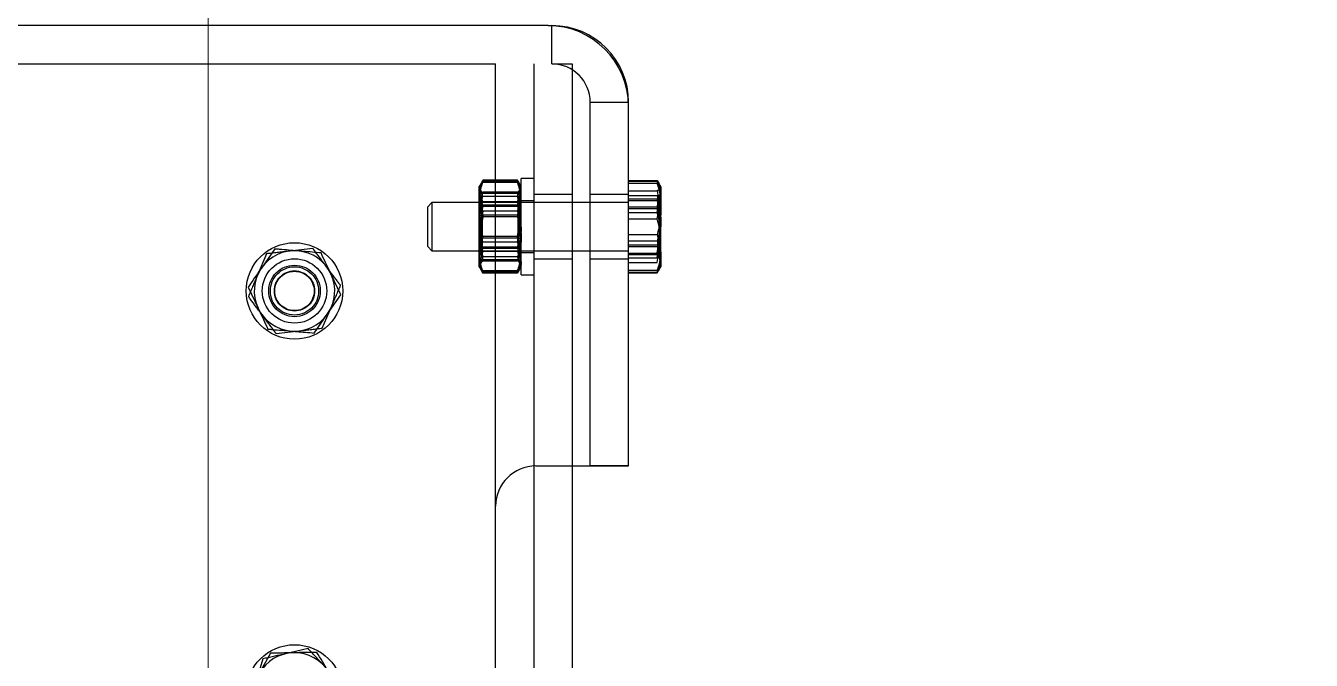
# Model space of a CAD drawing. Header units: metres. Extents: x 0 to 63075, y 0 to 44550.
# Drawn here: x 14179 to 14338.7, y 29025.3 to 29104.2 of the extents above; entities that cross this region are included whole.
import ezdxf

# ---------------------------------------------------------------- set-up
doc = ezdxf.new("R2010")
doc.units = ezdxf.units.M
doc.header["$LTSCALE"] = 75
for name, pattern in [('CENTER2', [28.575, 19.05, -3.175, 3.175, -3.175]), ('CENTERX2', [101.6, 63.5, -12.7, 12.7, -12.7]), ('HIDDEN2', [4.7625, 3.175, -1.5875])]:
    doc.linetypes.add(name, pattern=pattern)
for name, color, linetype in [('SC1', 7, 'CENTER2'), ('SDM', 7, 'Continuous'), ('SL1', 8, 'Continuous'), ('SL4', 4, 'Continuous'), ('ST1', 7, 'HIDDEN2')]:
    doc.layers.add(name, color=color, linetype=linetype)

# ---------------------------------------------------------------- blocks, each defined once
blk = doc.blocks.new('A$Ca548c4ee')
at = {"layer": 'SL1'}
for radius, start, end in [(1821.5, 111.63329, 68.36671), (1758, 110.23354, 69.76646), (1758, 110.23433, 69.76567), (1750, 110.33011, 69.66989)]:
    blk.add_arc((5942.12, 7584.47), radius, start, end, dxfattribs=at)
blk = doc.blocks.new('A$Ca53c419a')
at = {"layer": 'SL4'}
for p, q in [((4674.48, 209.24), (4674.48, 492.76)), ((4641.96, 246.51), (4639.35, 245.29)), ((4596.41, 243.75), (4593.88, 245.14)), ((4646.7, 243.21), (4644.33, 244.86)), ((4636.25, 238.31), (4638.62, 236.66)), ((4640.99, 235.01), (4643.6, 236.23)), ((4459.48, 215.76), (4614.72, 215.76)), ((4619.72, 210.76), (4619.72, 199.24)), ((4674.46, 208.76), (4674.48, 208.76)), ((4619.72, 206.23), (3669.71, 206.23)), ((4619.71, 204), (4619.72, 204)), ((4619.71, 199.24), (4619.71, 204)), ((4619.71, 199.24), (4664.95, 199.24)), ((4619.72, 199.24), (4664.48, 199.24)), ((4643.72, 199.24), (4643.72, 195.68)), ((4643.74, 199.24), (4643.74, 195.68)), ((4643.83, 199.24), (4643.83, 195.68)), ((4644.06, 199.24), (4644.06, 195.68)), ((4648.5, 199.24), (4648.5, 195.68)), ((4653.92, 199.24), (4653.92, 195.68)), ((4654.89, 199.24), (4654.89, 195.68)), ((4655.12, 199.24), (4655.12, 195.68)), ((4655.21, 199.24), (4655.21, 195.68)), ((4655.23, 199.24), (4655.23, 195.68)), ((4664.95, 199.25), (4664.95, 199.24)), ((4643.9, 195.64), (4643.74, 195.68)), ((4644.03, 195.64), (4643.83, 195.68)), ((4643.83, 195.68), (4644.24, 195.43)), ((4644.22, 195.38), (4644.4, 195.28)), ((4644.4, 195.28), (4644.47, 195.24)), ((4648.5, 195.68), (4646.28, 195.24)), ((4646.28, 195.24), (4651.21, 195.24)), ((4653.92, 195.68), (4651.21, 195.24)), ((4654.4, 195.24), (4651.21, 195.24)), ((4654.47, 195.24), (4654.73, 195.38)), ((4654.73, 195.38), (4654.91, 195.49)), ((4654.91, 195.49), (4655.01, 195.55)), ((4655.12, 195.68), (4654.98, 195.57))]:
    blk.add_line(p, q, dxfattribs=at)
for centre, radius, start, end in [((4591.48, 240.76), 5, 1.2029, 61.2029), ((4641.48, 240.76), 5, 115.1373, 175.1373), ((4641.48, 240.76), 5, 55.1373, 115.1373), ((4641.48, 240.76), 5, 355.1373, 55.1373), ((4591.48, 240.76), 5, 301.2029, 1.2029), ((4641.48, 240.76), 5, 175.1373, 235.1373), ((4641.48, 240.76), 5, 295.1373, 355.1373), ((4641.48, 240.76), 5, 235.1373, 295.1373), ((4614.72, 210.76), 5, 0, 90), ((4664.48, 209.24), 10, 270, 0), ((4664.95, 208.76), 9.53, 270, 0)]:
    blk.add_arc(centre, radius, start, end, dxfattribs=at)
for points, knots in [([(4644.33, 244.86), (4644.28, 244.9), (4643.48, 245.46), (4642.69, 246.01), (4641.96, 246.51)], [0, 0, 0, 0, 0.070201, 1, 1, 1, 1]), ([(4639.35, 245.29), (4639.29, 245.26), (4638.41, 244.84), (4637.54, 244.44), (4636.74, 244.06)], [0, 0, 0, 0, 0.070201, 1, 1, 1, 1]), ([(4596.47, 240.86), (4596.46, 241.64), (4596.44, 242.61), (4596.42, 243.55), (4596.41, 243.75)], [0, 0, 0, 0, 0.788999, 1, 1, 1, 1]), ([(4636.74, 244.06), (4636.72, 243.86), (4636.64, 242.93), (4636.56, 241.95), (4636.49, 241.18)], [0, 0, 0, 0, 0.211001, 1, 1, 1, 1]), ([(4646.46, 240.34), (4646.52, 241.1), (4646.61, 242.08), (4646.68, 243.01), (4646.7, 243.21)], [0, 0, 0, 0, 0.7889992, 1, 1, 1, 1]), ([(4596.53, 237.98), (4596.52, 238.71), (4596.5, 239.66), (4596.48, 240.64), (4596.47, 240.86)], [0, 0, 0, 0, 0.768151, 1, 1, 1, 1]), ([(4636.49, 241.18), (4636.47, 240.96), (4636.39, 239.98), (4636.31, 239.04), (4636.25, 238.31)], [0, 0, 0, 0, 0.231849, 1, 1, 1, 1]), ([(4646.21, 237.46), (4646.27, 238.19), (4646.36, 239.14), (4646.44, 240.11), (4646.46, 240.34)], [0, 0, 0, 0, 0.7681507, 1, 1, 1, 1]), ([(4594.07, 236.48), (4594.12, 236.52), (4594.96, 237.02), (4595.77, 237.52), (4596.53, 237.98)], [0, 0, 0, 0, 0.070201, 1, 1, 1, 1]), ([(4638.62, 236.66), (4638.67, 236.62), (4639.47, 236.06), (4640.26, 235.51), (4640.99, 235.01)], [0, 0, 0, 0, 0.070201, 1, 1, 1, 1]), ([(4643.6, 236.23), (4643.66, 236.26), (4644.54, 236.68), (4645.41, 237.08), (4646.21, 237.46)], [0, 0, 0, 0, 0.0702006, 1, 1, 1, 1]), ([(4646.28, 195.24), (4646.23, 195.24), (4645.48, 195.24), (4644.74, 195.47), (4644.06, 195.68)], [0, 0, 0, 0, 0.070201, 1, 1, 1, 1]), ([(4651.21, 195.24), (4651.15, 195.24), (4650.23, 195.24), (4649.34, 195.47), (4648.5, 195.68)], [0, 0, 0, 0, 0.070201, 1, 1, 1, 1]), ([(4654.4, 195.24), (4654.37, 195.24), (4654.2, 195.26), (4654.04, 195.5), (4653.92, 195.68)], [0, 0, 0, 0, 0.231849, 1, 1, 1, 1]), ([(4654.89, 195.68), (4654.86, 195.63), (4654.7, 195.37), (4654.53, 195.29), (4654.4, 195.24)], [0, 0, 0, 0, 0.211001, 1, 1, 1, 1])]:
    blk.add_open_spline(points, degree=3, knots=knots, dxfattribs=at)
at = {"layer": 'ST1'}
for p, q in [((4669.71, 493.24), (4669.71, 208.76)), ((4669.71, 281.23), (4669.71, 215.76)), ((4595.71, 244.69), (4592.95, 245.54)), ((4646.1, 244.22), (4643.45, 245.36)), ((4636.17, 243.04), (4636.51, 240.17)), ((4596.99, 239.06), (4596.35, 241.87)), ((4646.78, 238.48), (4646.44, 241.35)), ((4636.85, 237.3), (4639.5, 236.16)), ((4647.03, 224.24), (4646.47, 223.68)), ((4651.92, 224.24), (4647.03, 224.24)), ((4652.48, 223.68), (4651.92, 224.24)), ((4652.48, 223.68), (4646.47, 223.68)), ((4646.47, 223.68), (4646.47, 199.24)), ((4652.48, 199.24), (4652.48, 223.68)), ((4643.71, 213.04), (4643.71, 217.35)), ((4643.79, 213.04), (4643.79, 217.35)), ((4644.47, 217.8), (4643.81, 217.41)), ((4643.92, 213.04), (4643.92, 217.35)), ((4643.98, 213.04), (4643.98, 217.35)), ((4644.47, 217.8), (4645.05, 217.8)), ((4645.35, 217.35), (4644.63, 217.8)), ((4645.74, 217.35), (4644.77, 217.8)), ((4646.4, 217.35), (4645.05, 217.8)), ((4645.05, 217.8), (4649.28, 217.8)), ((4645.19, 213.04), (4645.19, 217.35)), ((4645.35, 213.04), (4645.35, 217.35)), ((4645.74, 213.04), (4645.74, 217.35)), ((4646.4, 213.04), (4646.4, 217.35)), ((4646.47, 217.8), (4646.98, 217.45)), ((4646.78, 217.35), (4649.67, 217.8)), ((4646.78, 213.04), (4646.78, 217.35)), ((4651.59, 217.45), (4646.98, 217.45)), ((4646.98, 217.45), (4646.98, 212.97)), ((4647.53, 217.35), (4650.37, 217.8)), ((4647.53, 213.04), (4647.53, 217.35)), ((4650.68, 217.35), (4647.93, 217.8)), ((4648.04, 217.35), (4650.82, 217.8)), ((4648.04, 213.04), (4648.04, 217.35)), ((4650.91, 217.35), (4648.13, 217.8)), ((4648.27, 217.35), (4651.02, 217.8)), ((4648.27, 213.04), (4648.27, 217.35)), ((4651.42, 217.35), (4648.58, 217.8)), ((4652.17, 217.35), (4649.28, 217.8)), ((4649.28, 217.8), (4653.7, 217.8)), ((4650.68, 213.04), (4650.68, 217.35)), ((4650.91, 213.04), (4650.91, 217.35)), ((4651.42, 213.04), (4651.42, 217.35)), ((4651.98, 217.45), (4651.59, 217.45)), ((4651.98, 217.45), (4652.48, 217.8)), ((4651.98, 212.97), (4651.98, 217.45)), ((4652.17, 213.04), (4652.17, 217.35)), ((4652.55, 217.35), (4653.9, 217.8)), ((4652.55, 213.04), (4652.55, 217.35)), ((4653.21, 217.35), (4654.18, 217.8)), ((4653.21, 213.04), (4653.21, 217.35)), ((4653.6, 217.35), (4654.32, 217.8)), ((4653.6, 213.04), (4653.6, 217.35)), ((4653.7, 217.8), (4654.47, 217.8)), ((4653.76, 213.04), (4653.76, 217.35)), ((4655.14, 217.41), (4654.47, 217.8)), ((4654.97, 213.04), (4654.97, 217.35)), ((4655.03, 213.04), (4655.03, 217.35)), ((4655.13, 217.39), (4655.24, 217.35)), ((4655.16, 213.04), (4655.16, 217.35)), ((4655.24, 213.04), (4655.24, 217.35)), ((4614.72, 215.76), (4669.71, 215.76)), ((4643.47, 212.6), (4655.48, 212.6)), ((4643.47, 212.6), (4643.47, 211)), ((4643.81, 212.98), (4644.47, 212.6)), ((4645.35, 213.04), (4644.63, 212.6)), ((4645.74, 213.04), (4644.77, 212.6)), ((4646.4, 213.04), (4645.05, 212.6)), ((4646.28, 212.6), (4646.28, 211)), ((4646.98, 212.97), (4646.47, 212.62)), ((4646.47, 212.62), (4652.01, 212.62)), ((4646.47, 212.62), (4646.47, 212.6)), ((4646.78, 213.04), (4649.67, 212.6)), ((4646.98, 212.97), (4651.98, 212.97)), ((4647.53, 213.04), (4650.37, 212.6)), ((4650.68, 213.04), (4647.93, 212.6)), ((4648.04, 213.04), (4650.82, 212.6)), ((4650.91, 213.04), (4648.13, 212.6)), ((4648.27, 213.04), (4651.02, 212.6)), ((4651.42, 213.04), (4648.58, 212.6)), ((4652.17, 213.04), (4649.28, 212.6)), ((4652.48, 212.62), (4651.98, 212.97)), ((4652.01, 212.62), (4652.48, 212.62)), ((4652.48, 212.6), (4652.48, 212.62)), ((4652.55, 213.04), (4653.9, 212.6)), ((4652.68, 211), (4652.68, 212.6)), ((4653.21, 213.04), (4654.18, 212.6)), ((4653.6, 213.04), (4654.32, 212.6)), ((4654.47, 212.6), (4655.14, 212.98)), ((4655.13, 213), (4655.24, 213.04)), ((4655.48, 211), (4655.48, 212.6)), ((4669.71, 211), (3669.71, 211)), ((4645.47, 211), (4645.47, 206.23)), ((4653.47, 206.23), (4653.47, 211)), ((4669.71, 208.76), (4674.48, 208.76)), ((4669.71, 208.76), (4669.71, 206.23)), ((4669.71, 208.76), (4674.46, 208.76)), ((4674.48, 209.24), (4674.48, 208.76)), ((4669.71, 206.23), (4619.72, 206.23)), ((4619.72, 204), (4664.95, 204)), ((4645.47, 204), (4645.47, 199.24)), ((4653.47, 199.24), (4653.47, 204)), ((4664.95, 204), (4664.95, 199.24)), ((4664.95, 204), (4664.95, 199.25)), ((4645.03, 199.24), (4645.03, 195.68)), ((4645.59, 199.24), (4645.59, 195.68)), ((4646.01, 199.24), (4646.01, 195.68)), ((4646.2, 199.24), (4646.2, 195.68)), ((4646.99, 199.24), (4646.99, 195.68)), ((4647.21, 199.24), (4647.21, 195.68)), ((4647.71, 199.24), (4647.71, 195.68)), ((4650.45, 199.24), (4650.45, 195.68)), ((4651.24, 199.24), (4651.24, 195.68)), ((4651.74, 199.24), (4651.74, 195.68)), ((4651.96, 199.24), (4651.96, 195.68)), ((4652.75, 199.24), (4652.75, 195.68)), ((4652.94, 199.24), (4652.94, 195.68)), ((4653.36, 199.24), (4653.36, 195.68)), ((4643.72, 195.68), (4643.96, 195.58)), ((4643.74, 195.68), (4644.05, 195.53)), ((4643.94, 195.55), (4644.04, 195.49)), ((4644.04, 195.49), (4644.22, 195.38)), ((4646.28, 195.24), (4644.48, 195.24)), ((4645.03, 195.68), (4647.74, 195.24)), ((4646.99, 195.68), (4645.36, 195.24)), ((4647.21, 195.68), (4645.47, 195.24)), ((4645.59, 195.68), (4648.42, 195.24)), ((4647.71, 195.68), (4645.77, 195.24)), ((4646.01, 195.68), (4648.88, 195.24)), ((4646.2, 195.68), (4649.08, 195.24)), ((4652.75, 195.68), (4649.87, 195.24)), ((4652.94, 195.68), (4650.07, 195.24)), ((4650.45, 195.68), (4652.67, 195.24)), ((4653.36, 195.68), (4650.53, 195.24)), ((4651.24, 195.68), (4653.18, 195.24)), ((4651.74, 195.68), (4653.47, 195.24)), ((4651.96, 195.68), (4653.59, 195.24))]:
    blk.add_line(p, q, dxfattribs=at)
for centre, radius in [((4591.48, 240.76), 6), ((4641.48, 240.76), 6), ((4641.48, 240.76), 4), ((4641.48, 240.76), 3.2), ((4641.48, 240.76), 3), ((4641.48, 240.76), 2.5), ((4641.48, 240.76), 2.45)]:
    blk.add_circle(centre, radius, dxfattribs=at)
blk.add_arc((4664.95, 208.76), 4.76, 270, 0, dxfattribs=at)
for points, knots in [([(4638.48, 244.76), (4638.69, 244.92), (4639.47, 245.51), (4640.24, 246.08), (4640.79, 246.49)], [0, 0, 0, 0, 0.2686336, 1, 1, 1, 1]), ([(4643.45, 245.36), (4643.38, 245.38), (4642.49, 245.77), (4641.61, 246.14), (4640.79, 246.49)], [0, 0, 0, 0, 0.070201, 1, 1, 1, 1]), ([(4596.35, 241.87), (4596.33, 241.94), (4596.12, 242.89), (4595.91, 243.82), (4595.71, 244.69)], [0, 0, 0, 0, 0.070201, 1, 1, 1, 1]), ([(4636.17, 243.04), (4636.36, 243.18), (4637.12, 243.74), (4637.9, 244.33), (4638.48, 244.76)], [0, 0, 0, 0, 0.2575513, 1, 1, 1, 1]), ([(4646.44, 241.35), (4646.43, 241.42), (4646.32, 242.39), (4646.2, 243.34), (4646.1, 244.22)], [0, 0, 0, 0, 0.070201, 1, 1, 1, 1]), ([(4636.51, 240.17), (4636.52, 240.1), (4636.63, 239.13), (4636.75, 238.18), (4636.85, 237.3)], [0, 0, 0, 0, 0.070201, 1, 1, 1, 1]), ([(4594.88, 237.09), (4595.07, 237.27), (4595.78, 237.94), (4596.48, 238.58), (4596.99, 239.06)], [0, 0, 0, 0, 0.268634, 1, 1, 1, 1]), ([(4644.47, 236.76), (4644.68, 236.91), (4645.46, 237.5), (4646.22, 238.07), (4646.78, 238.48)], [0, 0, 0, 0, 0.2686336, 1, 1, 1, 1]), ([(4642.16, 235.03), (4642.35, 235.17), (4643.1, 235.74), (4643.89, 236.32), (4644.47, 236.76)], [0, 0, 0, 0, 0.2575513, 1, 1, 1, 1]), ([(4639.5, 236.16), (4639.57, 236.14), (4640.46, 235.75), (4641.34, 235.38), (4642.16, 235.03)], [0, 0, 0, 0, 0.070201, 1, 1, 1, 1]), ([(4645.05, 217.8), (4645.02, 217.8), (4644.56, 217.79), (4644.12, 217.56), (4643.71, 217.35)], [0, 0, 0, 0, 0.070201, 1, 1, 1, 1]), ([(4643.71, 217.35), (4643.84, 217.42), (4644.34, 217.68), (4644.86, 217.75), (4645.25, 217.8)], [0, 0, 0, 0, 0.2575513, 1, 1, 1, 1]), ([(4643.79, 217.35), (4643.95, 217.42), (4644.56, 217.68), (4645.19, 217.75), (4645.66, 217.8)], [0, 0, 0, 0, 0.257551, 1, 1, 1, 1]), ([(4643.92, 217.35), (4644.09, 217.42), (4644.76, 217.68), (4645.46, 217.75), (4645.98, 217.8)], [0, 0, 0, 0, 0.257551, 1, 1, 1, 1]), ([(4643.98, 217.35), (4644.16, 217.42), (4644.86, 217.68), (4645.59, 217.75), (4646.13, 217.8)], [0, 0, 0, 0, 0.257551, 1, 1, 1, 1]), ([(4644.63, 217.8), (4644.61, 217.8), (4644.51, 217.8), (4644.4, 217.7), (4644.31, 217.62)], [0, 0, 0, 0, 0.158847, 1, 1, 1, 1]), ([(4647.93, 217.8), (4647.87, 217.8), (4646.94, 217.79), (4646.03, 217.56), (4645.19, 217.35)], [0, 0, 0, 0, 0.070201, 1, 1, 1, 1]), ([(4645.25, 217.8), (4645.39, 217.79), (4645.91, 217.77), (4646.41, 217.53), (4646.78, 217.35)], [0, 0, 0, 0, 0.268634, 1, 1, 1, 1]), ([(4648.13, 217.8), (4648.06, 217.8), (4647.12, 217.79), (4646.2, 217.56), (4645.35, 217.35)], [0, 0, 0, 0, 0.070201, 1, 1, 1, 1]), ([(4645.66, 217.8), (4645.83, 217.79), (4646.46, 217.77), (4647.08, 217.53), (4647.53, 217.35)], [0, 0, 0, 0, 0.268634, 1, 1, 1, 1]), ([(4648.58, 217.8), (4648.51, 217.8), (4647.56, 217.79), (4646.62, 217.56), (4645.74, 217.35)], [0, 0, 0, 0, 0.070201, 1, 1, 1, 1]), ([(4645.98, 217.8), (4646.17, 217.79), (4646.87, 217.77), (4647.55, 217.53), (4648.04, 217.35)], [0, 0, 0, 0, 0.268634, 1, 1, 1, 1]), ([(4646.13, 217.8), (4646.32, 217.79), (4647.05, 217.77), (4647.76, 217.53), (4648.27, 217.35)], [0, 0, 0, 0, 0.268634, 1, 1, 1, 1]), ([(4649.28, 217.8), (4649.21, 217.8), (4648.24, 217.79), (4647.28, 217.56), (4646.4, 217.35)], [0, 0, 0, 0, 0.070201, 1, 1, 1, 1]), ([(4649.67, 217.8), (4649.74, 217.8), (4650.71, 217.79), (4651.67, 217.56), (4652.55, 217.35)], [0, 0, 0, 0, 0.0702006, 1, 1, 1, 1]), ([(4650.37, 217.8), (4650.44, 217.8), (4651.39, 217.79), (4652.33, 217.56), (4653.21, 217.35)], [0, 0, 0, 0, 0.0702006, 1, 1, 1, 1]), ([(4650.68, 217.35), (4650.86, 217.42), (4651.56, 217.68), (4652.28, 217.75), (4652.82, 217.8)], [0, 0, 0, 0, 0.257551, 1, 1, 1, 1]), ([(4650.82, 217.8), (4650.89, 217.8), (4651.83, 217.79), (4652.75, 217.56), (4653.6, 217.35)], [0, 0, 0, 0, 0.0702006, 1, 1, 1, 1]), ([(4650.91, 217.35), (4651.08, 217.42), (4651.75, 217.68), (4652.45, 217.75), (4652.97, 217.8)], [0, 0, 0, 0, 0.257551, 1, 1, 1, 1]), ([(4651.02, 217.8), (4651.08, 217.8), (4652.01, 217.79), (4652.92, 217.56), (4653.76, 217.35)], [0, 0, 0, 0, 0.0702006, 1, 1, 1, 1]), ([(4651.42, 217.35), (4651.58, 217.42), (4652.19, 217.68), (4652.82, 217.75), (4653.29, 217.8)], [0, 0, 0, 0, 0.2575513, 1, 1, 1, 1]), ([(4652.17, 217.35), (4652.29, 217.42), (4652.8, 217.68), (4653.32, 217.75), (4653.7, 217.8)], [0, 0, 0, 0, 0.257551, 1, 1, 1, 1]), ([(4652.82, 217.8), (4653.02, 217.79), (4653.74, 217.77), (4654.45, 217.53), (4654.97, 217.35)], [0, 0, 0, 0, 0.2686336, 1, 1, 1, 1]), ([(4652.97, 217.8), (4653.16, 217.79), (4653.86, 217.77), (4654.54, 217.53), (4655.03, 217.35)], [0, 0, 0, 0, 0.2686336, 1, 1, 1, 1]), ([(4653.29, 217.8), (4653.46, 217.79), (4654.09, 217.77), (4654.71, 217.53), (4655.16, 217.35)], [0, 0, 0, 0, 0.268634, 1, 1, 1, 1]), ([(4653.7, 217.8), (4653.84, 217.79), (4654.37, 217.77), (4654.87, 217.53), (4655.24, 217.35)], [0, 0, 0, 0, 0.268634, 1, 1, 1, 1]), ([(4654.18, 217.8), (4654.21, 217.8), (4654.41, 217.8), (4654.61, 217.66), (4654.79, 217.53)], [0, 0, 0, 0, 0.1130432, 1, 1, 1, 1]), ([(4654.32, 217.8), (4654.34, 217.8), (4654.44, 217.8), (4654.55, 217.7), (4654.64, 217.62)], [0, 0, 0, 0, 0.158847, 1, 1, 1, 1]), ([(4645.05, 212.6), (4645.02, 212.6), (4644.56, 212.6), (4644.12, 212.83), (4643.71, 213.04)], [0, 0, 0, 0, 0.0702006, 1, 1, 1, 1]), ([(4643.71, 213.04), (4643.84, 212.98), (4644.34, 212.71), (4644.86, 212.65), (4645.25, 212.6)], [0, 0, 0, 0, 0.257551, 1, 1, 1, 1]), ([(4643.79, 213.04), (4643.95, 212.98), (4644.56, 212.71), (4645.19, 212.65), (4645.66, 212.6)], [0, 0, 0, 0, 0.2575513, 1, 1, 1, 1]), ([(4643.92, 213.04), (4644.09, 212.98), (4644.76, 212.71), (4645.46, 212.65), (4645.98, 212.6)], [0, 0, 0, 0, 0.257551, 1, 1, 1, 1]), ([(4643.98, 213.04), (4644.16, 212.98), (4644.86, 212.71), (4645.59, 212.65), (4646.13, 212.6)], [0, 0, 0, 0, 0.257551, 1, 1, 1, 1]), ([(4647.93, 212.6), (4647.87, 212.6), (4646.94, 212.6), (4646.03, 212.83), (4645.19, 213.04)], [0, 0, 0, 0, 0.070201, 1, 1, 1, 1]), ([(4645.25, 212.6), (4645.39, 212.6), (4645.91, 212.63), (4646.41, 212.87), (4646.78, 213.04)], [0, 0, 0, 0, 0.2686336, 1, 1, 1, 1]), ([(4648.13, 212.6), (4648.06, 212.6), (4647.12, 212.6), (4646.2, 212.83), (4645.35, 213.04)], [0, 0, 0, 0, 0.070201, 1, 1, 1, 1]), ([(4645.66, 212.6), (4645.83, 212.6), (4646.46, 212.63), (4647.08, 212.87), (4647.53, 213.04)], [0, 0, 0, 0, 0.268634, 1, 1, 1, 1]), ([(4648.58, 212.6), (4648.51, 212.6), (4647.56, 212.6), (4646.62, 212.83), (4645.74, 213.04)], [0, 0, 0, 0, 0.070201, 1, 1, 1, 1]), ([(4645.98, 212.6), (4646.17, 212.6), (4646.87, 212.63), (4647.55, 212.87), (4648.04, 213.04)], [0, 0, 0, 0, 0.268634, 1, 1, 1, 1]), ([(4646.13, 212.6), (4646.32, 212.6), (4647.05, 212.63), (4647.76, 212.87), (4648.27, 213.04)], [0, 0, 0, 0, 0.2686336, 1, 1, 1, 1]), ([(4649.28, 212.6), (4649.21, 212.6), (4648.24, 212.6), (4647.28, 212.83), (4646.4, 213.04)], [0, 0, 0, 0, 0.070201, 1, 1, 1, 1]), ([(4649.67, 212.6), (4649.74, 212.6), (4650.71, 212.6), (4651.67, 212.83), (4652.55, 213.04)], [0, 0, 0, 0, 0.070201, 1, 1, 1, 1]), ([(4650.37, 212.6), (4650.44, 212.6), (4651.39, 212.6), (4652.33, 212.83), (4653.21, 213.04)], [0, 0, 0, 0, 0.070201, 1, 1, 1, 1]), ([(4650.68, 213.04), (4650.86, 212.98), (4651.56, 212.71), (4652.28, 212.65), (4652.82, 212.6)], [0, 0, 0, 0, 0.2575513, 1, 1, 1, 1]), ([(4650.82, 212.6), (4650.89, 212.6), (4651.83, 212.6), (4652.75, 212.83), (4653.6, 213.04)], [0, 0, 0, 0, 0.0702006, 1, 1, 1, 1]), ([(4650.91, 213.04), (4651.08, 212.98), (4651.75, 212.71), (4652.45, 212.65), (4652.97, 212.6)], [0, 0, 0, 0, 0.257551, 1, 1, 1, 1]), ([(4651.02, 212.6), (4651.08, 212.6), (4652.01, 212.6), (4652.92, 212.83), (4653.76, 213.04)], [0, 0, 0, 0, 0.070201, 1, 1, 1, 1]), ([(4651.42, 213.04), (4651.58, 212.98), (4652.19, 212.71), (4652.82, 212.65), (4653.29, 212.6)], [0, 0, 0, 0, 0.2575513, 1, 1, 1, 1]), ([(4652.17, 213.04), (4652.29, 212.98), (4652.8, 212.71), (4653.32, 212.65), (4653.7, 212.6)], [0, 0, 0, 0, 0.257551, 1, 1, 1, 1]), ([(4652.82, 212.6), (4653.02, 212.6), (4653.74, 212.63), (4654.45, 212.87), (4654.97, 213.04)], [0, 0, 0, 0, 0.2686336, 1, 1, 1, 1]), ([(4652.97, 212.6), (4653.16, 212.6), (4653.86, 212.63), (4654.54, 212.87), (4655.03, 213.04)], [0, 0, 0, 0, 0.2686336, 1, 1, 1, 1]), ([(4653.29, 212.6), (4653.46, 212.6), (4654.09, 212.63), (4654.71, 212.87), (4655.16, 213.04)], [0, 0, 0, 0, 0.268634, 1, 1, 1, 1]), ([(4653.7, 212.6), (4653.84, 212.6), (4654.37, 212.63), (4654.87, 212.87), (4655.24, 213.04)], [0, 0, 0, 0, 0.268634, 1, 1, 1, 1]), ([(4645.36, 195.24), (4645.32, 195.24), (4644.76, 195.24), (4644.22, 195.47), (4643.72, 195.68)], [0, 0, 0, 0, 0.070201, 1, 1, 1, 1]), ([(4645.47, 195.24), (4645.43, 195.24), (4644.9, 195.24), (4644.38, 195.45), (4643.9, 195.64)], [0, 0, 0, 0, 0.077402, 1, 1, 1, 1]), ([(4645.77, 195.24), (4645.73, 195.24), (4645.14, 195.24), (4644.56, 195.45), (4644.03, 195.64)], [0, 0, 0, 0, 0.078169, 1, 1, 1, 1]), ([(4644.06, 195.68), (4644.18, 195.5), (4644.34, 195.26), (4644.51, 195.24), (4644.55, 195.24)], [0, 0, 0, 0, 0.768151, 1, 1, 1, 1]), ([(4644.28, 195.44), (4644.41, 195.37), (4644.63, 195.24), (4644.86, 195.24), (4644.96, 195.24)], [0, 0, 0, 0, 0.57783, 1, 1, 1, 1]), ([(4644.37, 195.38), (4644.45, 195.33), (4644.62, 195.24), (4644.79, 195.24), (4644.88, 195.24)], [0, 0, 0, 0, 0.47887, 1, 1, 1, 1]), ([(4644.88, 195.24), (4645.18, 195.29), (4645.56, 195.37), (4645.93, 195.63), (4646.01, 195.68)], [0, 0, 0, 0, 0.7889992, 1, 1, 1, 1]), ([(4644.96, 195.24), (4645.29, 195.29), (4645.71, 195.37), (4646.12, 195.63), (4646.2, 195.68)], [0, 0, 0, 0, 0.788999, 1, 1, 1, 1]), ([(4649.87, 195.24), (4649.8, 195.24), (4648.83, 195.24), (4647.88, 195.47), (4646.99, 195.68)], [0, 0, 0, 0, 0.070201, 1, 1, 1, 1]), ([(4650.07, 195.24), (4650.01, 195.24), (4649.04, 195.24), (4648.09, 195.47), (4647.21, 195.68)], [0, 0, 0, 0, 0.070201, 1, 1, 1, 1]), ([(4650.53, 195.24), (4650.47, 195.24), (4649.52, 195.24), (4648.58, 195.47), (4647.71, 195.68)], [0, 0, 0, 0, 0.070201, 1, 1, 1, 1]), ([(4647.74, 195.24), (4647.8, 195.24), (4648.72, 195.24), (4649.61, 195.47), (4650.45, 195.68)], [0, 0, 0, 0, 0.0702006, 1, 1, 1, 1]), ([(4648.42, 195.24), (4648.48, 195.24), (4649.43, 195.24), (4650.37, 195.47), (4651.24, 195.68)], [0, 0, 0, 0, 0.070201, 1, 1, 1, 1]), ([(4648.88, 195.24), (4648.94, 195.24), (4649.91, 195.24), (4650.86, 195.47), (4651.74, 195.68)], [0, 0, 0, 0, 0.070201, 1, 1, 1, 1]), ([(4649.08, 195.24), (4649.15, 195.24), (4650.12, 195.24), (4651.07, 195.47), (4651.96, 195.68)], [0, 0, 0, 0, 0.070201, 1, 1, 1, 1]), ([(4652.67, 195.24), (4652.72, 195.24), (4653.47, 195.24), (4654.21, 195.47), (4654.89, 195.68)], [0, 0, 0, 0, 0.0702006, 1, 1, 1, 1]), ([(4653.99, 195.24), (4653.89, 195.24), (4653.47, 195.26), (4653.06, 195.5), (4652.75, 195.68)], [0, 0, 0, 0, 0.231849, 1, 1, 1, 1]), ([(4654.07, 195.24), (4653.98, 195.24), (4653.6, 195.26), (4653.23, 195.5), (4652.94, 195.68)], [0, 0, 0, 0, 0.231849, 1, 1, 1, 1]), ([(4653.18, 195.24), (4653.22, 195.24), (4653.88, 195.24), (4654.52, 195.47), (4655.12, 195.68)], [0, 0, 0, 0, 0.0702006, 1, 1, 1, 1]), ([(4653.47, 195.24), (4653.52, 195.24), (4654.1, 195.24), (4654.67, 195.47), (4655.21, 195.68)], [0, 0, 0, 0, 0.070201, 1, 1, 1, 1]), ([(4653.59, 195.24), (4653.63, 195.24), (4654.19, 195.24), (4654.73, 195.47), (4655.23, 195.68)], [0, 0, 0, 0, 0.070201, 1, 1, 1, 1]), ([(4655.23, 195.68), (4655.15, 195.63), (4654.74, 195.37), (4654.32, 195.29), (4653.99, 195.24)], [0, 0, 0, 0, 0.211001, 1, 1, 1, 1]), ([(4655.21, 195.68), (4655.13, 195.63), (4654.76, 195.37), (4654.38, 195.29), (4654.07, 195.24)], [0, 0, 0, 0, 0.211001, 1, 1, 1, 1]), ([(4654.98, 195.57), (4654.97, 195.55), (4654.88, 195.47), (4654.79, 195.45), (4654.72, 195.44)], [0, 0, 0, 0, 0.17951, 1, 1, 1, 1])]:
    blk.add_open_spline(points, degree=3, knots=knots, dxfattribs=at)

msp = doc.modelspace()

# ---------------------------------------------------------------- linework, layer by layer
at = {"layer": 'SC1', "color": 7, "linetype": 'CENTERX2', "lineweight": 9}
msp.add_line((14201.63, 27472.71), (14201.63, 41728.88), dxfattribs=at)

# ---------------------------------------------------------------- block references
at = {"layer": 'SDM'}
msp.add_blockref('A$Ca548c4ee', (8259.51, 22668.36), dxfattribs=at)
at = {"layer": 'SDM', "rotation": 90}
msp.add_blockref('A$Ca53c419a', (14453.13, 24429.77), dxfattribs=at)

doc.saveas('drawing.dxf')
